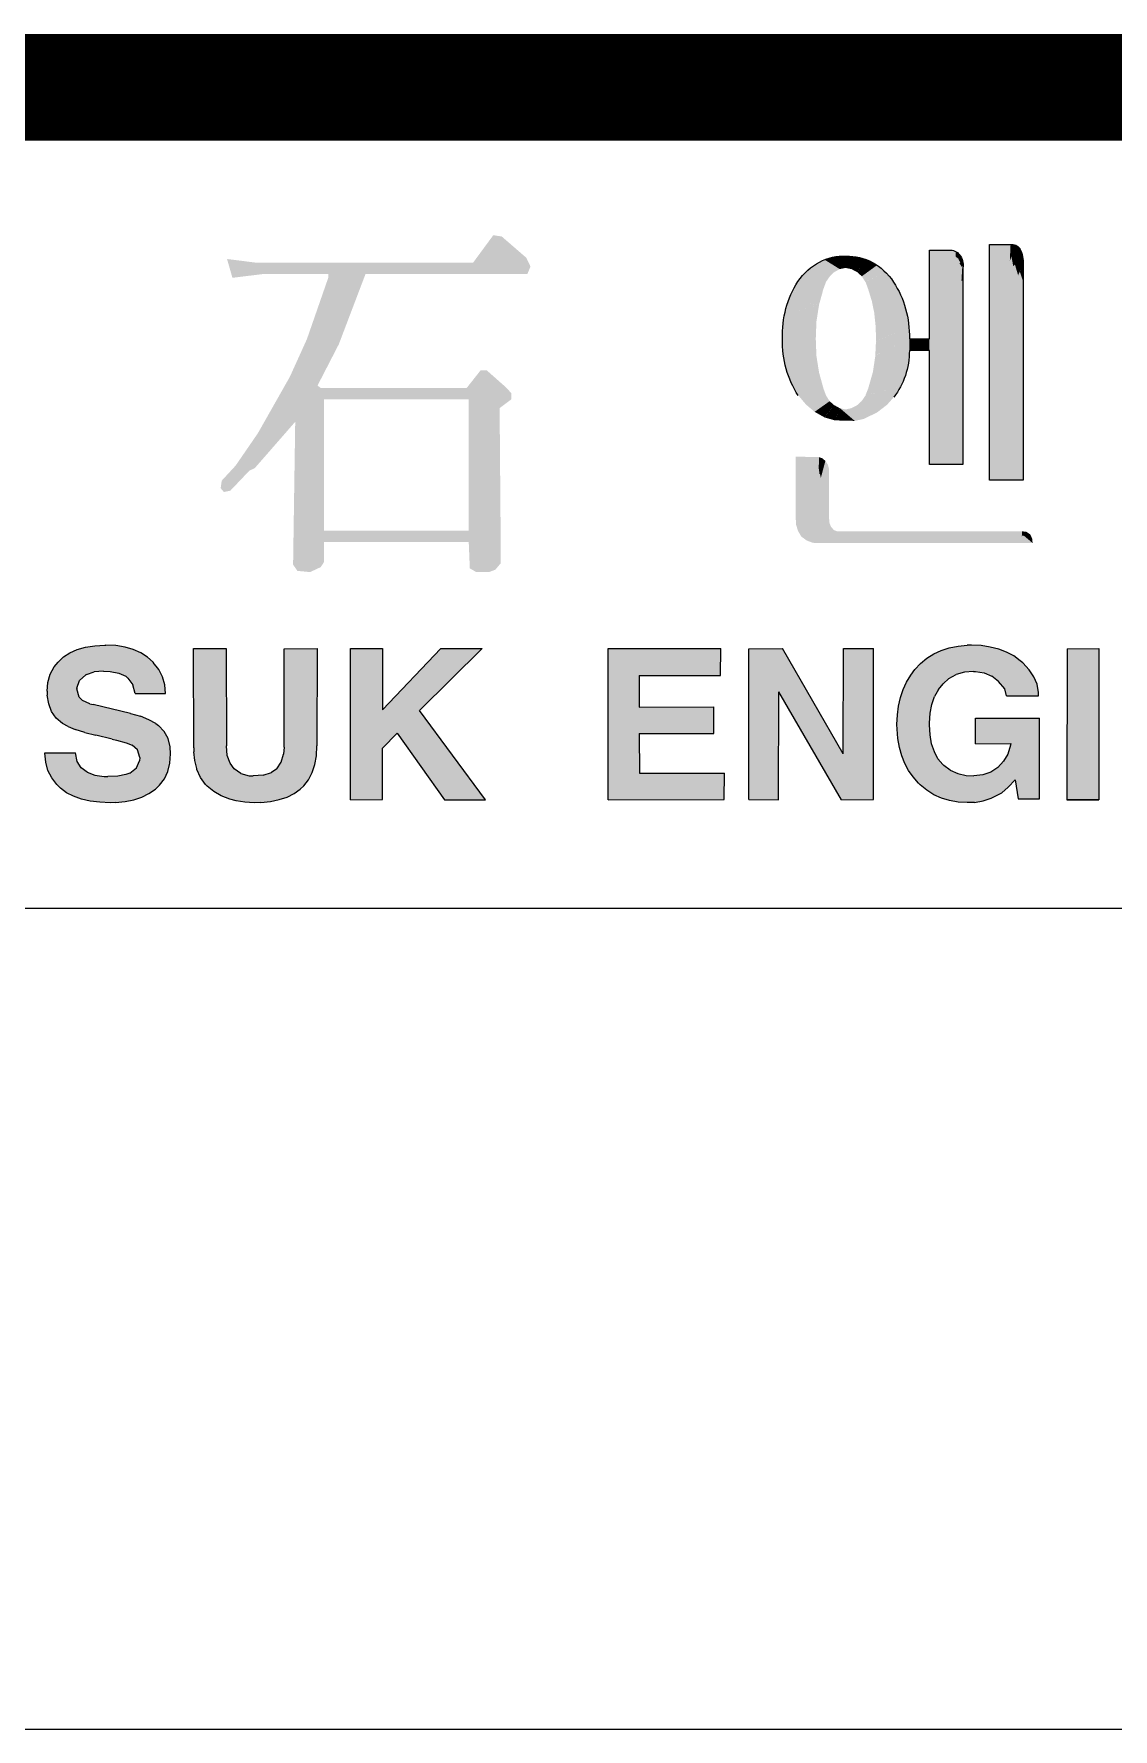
# Model space of a CAD drawing. Header units: millimetres. Extents: x 0 to 1079, y 0 to 594.
# Drawn here: x 237.43 to 250.58, y 40 to 60.65 of the extents above; entities that cross this region are included whole.
import ezdxf
from ezdxf.enums import TextEntityAlignment as Align

# ---------------------------------------------------------------- set-up
doc = ezdxf.new("R2010")
doc.units = ezdxf.units.MM
doc.layers.add('A-ANNO-TTLB', color=7, linetype='Continuous')
doc.styles.add('TTLB-BIG', font='Gulim.TTF', dxfattribs={"height": 3})
doc.styles.add('굴림체', font='GulimChe.TTF', dxfattribs={"height": 3})

# ---------------------------------------------------------------- blocks, each defined once
blk = doc.blocks.new('W')
at = {"layer": 'A-ANNO-TTLB'}
h = blk.add_hatch(color=256, dxfattribs=at)
h.paths.add_polyline_path([(234.683, 58.335), (234.695, 57.877), (233.619, 57.877), (233.308, 57.938), (233.256, 57.938), (233.256, 57.877), (233.334, 57.694), (233.593, 57.74), (234.695, 57.74), (234.695, 57.358), (233.84, 57.358), (233.528, 57.404), (233.606, 57.175), (233.788, 57.206), (234.695, 57.206), (234.695, 56.794), (233.334, 56.794), (233.01, 56.84), (233.075, 56.611), (233.451, 56.657), (234.553, 56.657), (235.655, 56.657), (236.783, 56.657), (236.809, 56.687), (236.796, 56.809), (236.472, 57.099), (236.394, 57.099), (236.187, 56.794), (235.072, 56.794), (235.072, 57.206), (236.316, 57.206), (236.381, 57.252), (236.381, 57.343), (236.044, 57.648), (235.992, 57.648), (235.785, 57.358), (235.072, 57.358), (235.072, 57.74), (236.537, 57.74), (236.563, 57.77), (236.563, 57.877), (236.226, 58.182), (236.148, 58.182), (235.94, 57.877), (235.072, 57.877), (235.072, 58.014), (235.201, 58.091), (235.227, 58.213), (235.136, 58.274)])
h.paths.add_polyline_path([(235.901, 56.504), (235.733, 56.26), (234.086, 56.26), (233.736, 56.489), (233.684, 56.489), (233.71, 56.321), (233.71, 55.192), (233.71, 54.063), (233.892, 54.018), (234.021, 54.048), (234.086, 54.124), (234.086, 55.208), (234.916, 55.208), (235.746, 55.208), (235.746, 54.582), (235.707, 54.536), (235.097, 54.582), (235.084, 54.445), (235.474, 54.323), (235.551, 54.185), (235.577, 54.048), (235.759, 54.063), (235.979, 54.201), (236.07, 54.323), (236.122, 54.491), (236.122, 56.016), (236.239, 56.077), (236.277, 56.123), (236.277, 56.184), (235.992, 56.474)])
h.paths.add_polyline_path([(234.086, 56.123), (234.086, 55.345), (234.734, 55.345), (234.734, 56.123)], flags=16)
h.paths.add_polyline_path([(235.084, 56.123), (235.084, 55.345), (235.746, 55.345), (235.746, 56.123)], flags=16)
h.paths.add_polyline_path([(243.029, 58.198), (242.782, 57.862), (241.68, 57.862), (240.565, 57.862), (240.15, 57.862), (239.787, 57.908), (239.852, 57.679), (240.228, 57.725), (241.019, 57.725), (241.019, 57.679), (240.759, 56.931), (240.552, 56.474), (240.163, 55.787), (239.891, 55.391), (239.722, 55.208), (239.709, 55.116), (239.748, 55.07), (239.826, 55.085), (240.059, 55.33), (240.124, 55.36), (240.617, 55.925), (240.591, 54.185), (240.643, 54.109), (240.798, 54.094), (240.928, 54.155), (240.967, 54.216), (240.967, 54.46), (241.849, 54.46), (242.73, 54.46), (242.743, 54.14), (242.821, 54.094), (242.977, 54.094), (243.055, 54.124), (243.119, 54.201), (243.119, 54.475), (243.106, 56.092), (243.249, 56.199), (243.249, 56.275), (243.158, 56.367), (242.951, 56.55), (242.873, 56.55), (242.704, 56.336), (241.823, 56.336), (240.928, 56.336), (240.889, 56.367), (241.148, 56.87), (241.473, 57.725), (242.458, 57.725), (243.444, 57.725), (243.482, 57.816), (243.431, 57.923), (243.132, 58.182)])
h.paths.add_polyline_path([(240.967, 56.199), (240.967, 54.597), (241.849, 54.597), (242.73, 54.597), (242.73, 56.199), (241.849, 56.199)], flags=16)
at = {"layer": 'A-ANNO-TTLB', "ltscale": 5}
h = blk.add_hatch(color=256, dxfattribs=at)
h.paths.add_polyline_path([(238.237, 51.29), (238.364, 51.285), (238.43, 51.288), (238.545, 51.298), (238.651, 51.32), (238.747, 51.354), (238.836, 51.397), (238.914, 51.451), (238.964, 51.498), (239.023, 51.575), (239.067, 51.666), (239.091, 51.767), (239.1, 51.879), (239.094, 51.967), (239.068, 52.067), (239.021, 52.154), (238.953, 52.225), (238.918, 52.249), (238.835, 52.295), (238.732, 52.337), (238.611, 52.37), (238.157, 52.481), (238.116, 52.49), (238.027, 52.53), (237.986, 52.572), (237.957, 52.676), (237.989, 52.774), (238.07, 52.845), (238.169, 52.878), (238.283, 52.888), (238.362, 52.885), (238.468, 52.863), (238.553, 52.825), (238.58, 52.802), (238.639, 52.721), (238.667, 52.614), (239.039, 52.615), (239.028, 52.719), (239, 52.817), (238.954, 52.909), (238.887, 52.993), (238.885, 52.995), (238.816, 53.058), (238.736, 53.11), (238.645, 53.151), (238.545, 53.18), (238.433, 53.198), (238.311, 53.203), (238.3, 53.203), (238.176, 53.196), (238.063, 53.18), (237.963, 53.15), (237.873, 53.111), (237.794, 53.06), (237.729, 52.998), (237.681, 52.94), (237.634, 52.849), (237.605, 52.75), (237.597, 52.642), (237.597, 52.596), (237.615, 52.488), (237.65, 52.394), (237.705, 52.315), (237.783, 52.248), (237.85, 52.212), (237.939, 52.176), (238.053, 52.141), (238.19, 52.107), (238.387, 52.06), (238.441, 52.047), (238.557, 52.013), (238.631, 51.985), (238.695, 51.93), (238.724, 51.835), (238.721, 51.795), (238.683, 51.708), (238.601, 51.646), (238.556, 51.63), (238.458, 51.61), (238.335, 51.603), (238.291, 51.605), (238.175, 51.621), (238.082, 51.655), (238.01, 51.71), (237.961, 51.787), (237.943, 51.893), (237.569, 51.892), (237.569, 51.888), (237.58, 51.779), (237.606, 51.679), (237.651, 51.588), (237.713, 51.506), (237.76, 51.46), (237.833, 51.407), (237.918, 51.363), (238.013, 51.329), (238.119, 51.305)])
h.paths.add_polyline_path([(239.624, 51.42), (239.717, 51.367), (239.819, 51.327), (239.899, 51.306), (240.005, 51.29), (240.117, 51.285), (240.197, 51.287), (240.315, 51.3), (240.423, 51.322), (240.517, 51.353), (240.603, 51.396), (240.678, 51.449), (240.722, 51.492), (240.779, 51.565), (240.825, 51.653), (240.857, 51.749), (240.876, 51.857), (240.882, 51.977), (240.883, 53.162), (240.482, 53.161), (240.483, 51.962), (240.476, 51.875), (240.446, 51.777), (240.393, 51.699), (240.326, 51.653), (240.228, 51.621), (240.106, 51.611), (240.056, 51.614), (239.956, 51.64), (239.872, 51.697), (239.824, 51.767), (239.788, 51.861), (239.778, 51.976), (239.777, 53.162), (239.38, 53.163), (239.381, 51.952), (239.381, 51.906), (239.394, 51.798), (239.42, 51.688), (239.463, 51.592), (239.523, 51.508), (239.544, 51.487)])
h.paths.add_polyline_path([(241.29, 51.321), (241.68, 51.322), (241.679, 51.948), (241.86, 52.131), (242.433, 51.321), (242.936, 51.321), (242.132, 52.41), (242.892, 53.162), (242.389, 53.162), (241.679, 52.415), (241.679, 53.163), (241.29, 53.162)])
h = blk.add_hatch(color=256, dxfattribs=at)
h.paths.add_polyline_path([(245.714, 52.129), (245.715, 52.451), (244.807, 52.45), (244.806, 52.835), (245.797, 52.835), (245.799, 53.163), (244.428, 53.162), (244.428, 51.321), (245.841, 51.322), (245.843, 51.646), (244.808, 51.646), (244.806, 52.128)])
h.paths.add_polyline_path([(246.14, 51.322), (246.503, 51.321), (246.506, 52.634), (247.268, 51.321), (247.657, 51.322), (247.657, 53.163), (247.295, 53.162), (247.289, 51.882), (246.552, 53.162), (246.14, 53.161)])
h.paths.add_polyline_path([(247.945, 52.238), (247.946, 52.18), (247.956, 52.065), (247.974, 51.959), (248.002, 51.857), (248.039, 51.764), (248.084, 51.676), (248.141, 51.598), (248.205, 51.523), (248.226, 51.502), (248.308, 51.437), (248.393, 51.382), (248.486, 51.34), (248.585, 51.31), (248.691, 51.291), (248.801, 51.286), (248.887, 51.289), (248.995, 51.307), (249.093, 51.339), (249.183, 51.384), (249.22, 51.407), (249.297, 51.473), (249.383, 51.564), (249.421, 51.333), (249.681, 51.333), (249.682, 52.315), (248.903, 52.315), (248.903, 52.004), (249.333, 52.005), (249.329, 51.984), (249.293, 51.878), (249.242, 51.789), (249.175, 51.715), (249.173, 51.715), (249.089, 51.657), (248.991, 51.623), (248.881, 51.611), (248.788, 51.616), (248.684, 51.64), (248.593, 51.68), (248.509, 51.743), (248.444, 51.82), (248.401, 51.904), (248.367, 52), (248.349, 52.11), (248.342, 52.233), (248.342, 52.254), (248.351, 52.374), (248.371, 52.482), (248.403, 52.577), (248.449, 52.662), (248.506, 52.734), (248.577, 52.798), (248.666, 52.847), (248.766, 52.876), (248.877, 52.885), (248.902, 52.885), (249.007, 52.867), (249.101, 52.825), (249.183, 52.76), (249.257, 52.67), (249.28, 52.585), (249.67, 52.586), (249.67, 52.629), (249.65, 52.727), (249.612, 52.819), (249.554, 52.905), (249.476, 52.988), (249.445, 53.014), (249.366, 53.072), (249.278, 53.119), (249.184, 53.155), (249.081, 53.181), (248.971, 53.198), (248.854, 53.203), (248.8, 53.202), (248.688, 53.192), (248.582, 53.17), (248.484, 53.138), (248.394, 53.097), (248.309, 53.045), (248.233, 52.98), (248.164, 52.907), (248.112, 52.839), (248.061, 52.754), (248.019, 52.663), (247.987, 52.566), (247.965, 52.462), (247.95, 52.354)])
h.paths.add_polyline_path([(250.404, 53.162), (250.016, 53.161), (250.015, 51.32), (250.404, 51.321)])
at = {"layer": 'A-ANNO-TTLB'}
for p, q in [((249.073, 58.086), (249.328, 58.086)), ((249.073, 55.213), (249.073, 58.086)), ((248.34, 58.016), (248.579, 58.016)), ((248.34, 56.937), (248.34, 58.016)), ((249.48, 57.841), (249.48, 55.213)), ((248.747, 57.801), (248.747, 55.405)), ((248.096, 56.937), (248.34, 56.937)), ((248.34, 56.794), (248.096, 56.794)), ((248.34, 55.405), (248.34, 56.794)), ((248.747, 55.405), (248.34, 55.405)), ((249.48, 55.213), (249.073, 55.213)), ((237.794, 53.06), (237.873, 53.111)), ((237.873, 53.111), (237.963, 53.15)), ((237.963, 53.15), (238.063, 53.18)), ((238.063, 53.18), (238.176, 53.196)), ((238.176, 53.196), (238.3, 53.203)), ((238.3, 53.203), (238.311, 53.203)), ((238.433, 53.198), (238.311, 53.203)), ((238.545, 53.18), (238.433, 53.198)), ((238.645, 53.151), (238.545, 53.18)), ((238.736, 53.11), (238.645, 53.151)), ((238.816, 53.058), (238.736, 53.11)), ((239.381, 51.952), (239.38, 53.163)), ((239.38, 53.163), (239.777, 53.162)), ((239.777, 53.162), (239.778, 51.976)), ((240.482, 53.161), (240.883, 53.162)), ((240.483, 51.962), (240.482, 53.161)), ((240.883, 53.162), (240.882, 51.977)), ((241.29, 53.162), (241.679, 53.163)), ((241.29, 51.321), (241.29, 53.162)), ((241.679, 53.163), (241.679, 52.415)), ((241.679, 52.415), (242.389, 53.162)), ((242.132, 52.41), (242.892, 53.162)), ((242.389, 53.162), (242.892, 53.162)), ((244.428, 53.162), (245.799, 53.163)), ((244.428, 51.321), (244.428, 53.162)), ((245.797, 52.835), (245.799, 53.163)), ((246.14, 53.161), (246.552, 53.162)), ((246.14, 51.322), (246.14, 53.161)), ((247.289, 51.882), (246.552, 53.162)), ((247.289, 51.882), (247.295, 53.162)), ((247.295, 53.162), (247.657, 53.163)), ((247.657, 51.322), (247.657, 53.163)), ((248.309, 53.045), (248.394, 53.097)), ((248.394, 53.097), (248.484, 53.138)), ((248.484, 53.138), (248.582, 53.17)), ((248.582, 53.17), (248.688, 53.192)), ((248.688, 53.192), (248.8, 53.202)), ((248.854, 53.203), (248.8, 53.202)), ((248.971, 53.198), (248.854, 53.203)), ((249.081, 53.181), (248.971, 53.198)), ((249.184, 53.155), (249.081, 53.181)), ((249.278, 53.119), (249.184, 53.155)), ((249.366, 53.072), (249.278, 53.119)), ((249.445, 53.014), (249.366, 53.072)), ((250.016, 53.161), (250.015, 51.32)), ((250.016, 53.161), (250.404, 53.162)), ((250.404, 53.162), (250.404, 51.321)), ((237.634, 52.849), (237.681, 52.94)), ((237.681, 52.94), (237.729, 52.998)), ((237.729, 52.998), (237.794, 53.06)), ((238.075, 52.846), (238.169, 52.878)), ((238.283, 52.888), (238.169, 52.878)), ((238.283, 52.888), (238.362, 52.885)), ((238.362, 52.885), (238.468, 52.863)), ((238.885, 52.995), (238.816, 53.058)), ((238.885, 52.995), (238.887, 52.993)), ((238.954, 52.909), (238.887, 52.993)), ((239, 52.817), (238.954, 52.909)), ((248.112, 52.839), (248.164, 52.907)), ((248.164, 52.907), (248.233, 52.98)), ((248.233, 52.98), (248.309, 53.045)), ((248.766, 52.876), (248.666, 52.847)), ((248.877, 52.885), (248.766, 52.876)), ((248.877, 52.885), (248.902, 52.885)), ((248.902, 52.885), (249.007, 52.867)), ((249.007, 52.867), (249.101, 52.825)), ((249.476, 52.988), (249.445, 53.014)), ((249.554, 52.905), (249.476, 52.988)), ((249.612, 52.819), (249.554, 52.905)), ((237.597, 52.642), (237.605, 52.75)), ((237.605, 52.75), (237.634, 52.849)), ((237.959, 52.682), (237.989, 52.774)), ((237.959, 52.682), (237.959, 52.67)), ((237.986, 52.572), (237.959, 52.67)), ((238.067, 52.842), (237.989, 52.774)), ((238.075, 52.846), (238.067, 52.842)), ((238.468, 52.863), (238.553, 52.825)), ((238.58, 52.802), (238.553, 52.825)), ((238.58, 52.802), (238.639, 52.721)), ((238.667, 52.614), (238.639, 52.721)), ((239.028, 52.719), (239, 52.817)), ((239.039, 52.615), (239.028, 52.719)), ((244.806, 52.835), (245.797, 52.835)), ((244.806, 52.835), (244.807, 52.45)), ((247.987, 52.566), (248.019, 52.663)), ((248.019, 52.663), (248.061, 52.754)), ((248.061, 52.754), (248.112, 52.839)), ((248.449, 52.662), (248.403, 52.577)), ((248.449, 52.662), (248.506, 52.734)), ((248.506, 52.734), (248.577, 52.798)), ((248.577, 52.798), (248.666, 52.847)), ((249.183, 52.76), (249.101, 52.825)), ((249.257, 52.67), (249.183, 52.76)), ((249.28, 52.585), (249.257, 52.67)), ((249.65, 52.727), (249.612, 52.819)), ((249.67, 52.629), (249.65, 52.727)), ((237.597, 52.642), (237.597, 52.596)), ((237.615, 52.488), (237.597, 52.596)), ((237.65, 52.394), (237.615, 52.488)), ((237.986, 52.572), (238.027, 52.53)), ((238.116, 52.49), (238.027, 52.53)), ((238.116, 52.49), (238.157, 52.481)), ((238.611, 52.37), (238.157, 52.481)), ((238.667, 52.614), (239.039, 52.615)), ((246.503, 51.321), (246.506, 52.634)), ((247.268, 51.321), (246.506, 52.634)), ((247.95, 52.354), (247.965, 52.462)), ((247.965, 52.462), (247.987, 52.566)), ((248.351, 52.374), (248.371, 52.482)), ((248.371, 52.482), (248.403, 52.577)), ((249.28, 52.585), (249.67, 52.586)), ((249.67, 52.586), (249.67, 52.629)), ((237.705, 52.315), (237.65, 52.394)), ((237.781, 52.25), (237.705, 52.315)), ((237.781, 52.25), (237.783, 52.249)), ((237.85, 52.212), (237.783, 52.249)), ((238.611, 52.37), (238.732, 52.337)), ((238.835, 52.295), (238.732, 52.337)), ((238.918, 52.249), (238.835, 52.295)), ((238.918, 52.249), (238.953, 52.225)), ((241.679, 52.415), (241.679, 52.415)), ((242.936, 51.321), (242.132, 52.41)), ((244.807, 52.45), (245.715, 52.451)), ((245.714, 52.129), (245.715, 52.451)), ((247.945, 52.238), (247.95, 52.354)), ((248.342, 52.254), (248.351, 52.374)), ((248.342, 52.233), (248.342, 52.254)), ((248.903, 52.004), (248.903, 52.315)), ((248.903, 52.315), (249.682, 52.315)), ((249.681, 51.333), (249.682, 52.315)), ((237.85, 52.212), (237.939, 52.176)), ((238.053, 52.141), (237.939, 52.176)), ((238.053, 52.141), (238.19, 52.107)), ((238.387, 52.06), (238.19, 52.107)), ((238.387, 52.06), (238.441, 52.047)), ((238.441, 52.047), (238.557, 52.013)), ((239.021, 52.154), (238.953, 52.225)), ((239.068, 52.067), (239.021, 52.154)), ((239.094, 51.967), (239.068, 52.067)), ((241.86, 52.131), (241.679, 51.948)), ((241.86, 52.131), (242.433, 51.321)), ((244.806, 52.128), (245.714, 52.129)), ((244.806, 52.128), (244.808, 51.646)), ((247.946, 52.18), (247.945, 52.238)), ((247.956, 52.065), (247.946, 52.18)), ((247.974, 51.959), (247.956, 52.065)), ((248.349, 52.11), (248.342, 52.233)), ((248.367, 52), (248.349, 52.11)), ((237.569, 51.892), (237.943, 51.893)), ((237.569, 51.888), (237.569, 51.892)), ((237.58, 51.779), (237.569, 51.888)), ((237.961, 51.787), (237.943, 51.893)), ((238.557, 52.013), (238.631, 51.985)), ((238.695, 51.93), (238.631, 51.985)), ((238.724, 51.835), (238.695, 51.93)), ((238.724, 51.835), (238.721, 51.795)), ((239.091, 51.767), (239.1, 51.879)), ((239.1, 51.879), (239.094, 51.967)), ((239.381, 51.952), (239.381, 51.906)), ((239.394, 51.798), (239.381, 51.906)), ((239.788, 51.861), (239.778, 51.976)), ((239.824, 51.767), (239.788, 51.861)), ((240.446, 51.777), (240.476, 51.875)), ((240.483, 51.962), (240.476, 51.875)), ((240.857, 51.749), (240.876, 51.857)), ((240.876, 51.857), (240.882, 51.977)), ((241.68, 51.322), (241.679, 51.948)), ((247.289, 51.882), (247.289, 51.882)), ((248.002, 51.857), (247.974, 51.959)), ((248.039, 51.764), (248.002, 51.857)), ((248.401, 51.904), (248.367, 52)), ((248.444, 51.82), (248.401, 51.904)), ((248.903, 52.004), (249.333, 52.005)), ((249.293, 51.878), (249.242, 51.789)), ((249.329, 51.984), (249.293, 51.878)), ((249.333, 52.005), (249.329, 51.984)), ((237.606, 51.679), (237.58, 51.779)), ((237.651, 51.588), (237.606, 51.679)), ((238.01, 51.71), (237.961, 51.787)), ((238.082, 51.655), (238.01, 51.71)), ((238.082, 51.655), (238.175, 51.621)), ((238.556, 51.63), (238.458, 51.61)), ((238.601, 51.646), (238.556, 51.63)), ((238.601, 51.646), (238.683, 51.708)), ((238.683, 51.708), (238.721, 51.795)), ((239.023, 51.575), (239.067, 51.666)), ((239.067, 51.666), (239.091, 51.767)), ((239.418, 51.7), (239.394, 51.798)), ((239.42, 51.69), (239.418, 51.7)), ((239.463, 51.592), (239.42, 51.69)), ((239.872, 51.697), (239.824, 51.767)), ((239.956, 51.64), (239.872, 51.697)), ((239.956, 51.64), (240.056, 51.614)), ((240.228, 51.621), (240.326, 51.653)), ((240.393, 51.699), (240.326, 51.653)), ((240.393, 51.699), (240.446, 51.777)), ((240.779, 51.565), (240.825, 51.653)), ((240.825, 51.653), (240.857, 51.749)), ((244.808, 51.646), (245.843, 51.646)), ((245.841, 51.322), (245.843, 51.646)), ((248.084, 51.676), (248.039, 51.764)), ((248.141, 51.598), (248.084, 51.676)), ((248.502, 51.751), (248.444, 51.82)), ((248.502, 51.751), (248.514, 51.739)), ((248.593, 51.68), (248.514, 51.739)), ((248.593, 51.68), (248.684, 51.64)), ((248.684, 51.64), (248.788, 51.616)), ((249.089, 51.657), (248.991, 51.623)), ((249.173, 51.715), (249.089, 51.657)), ((249.175, 51.715), (249.173, 51.715)), ((249.242, 51.789), (249.175, 51.715)), ((237.713, 51.506), (237.651, 51.588)), ((237.76, 51.46), (237.713, 51.506)), ((237.833, 51.407), (237.76, 51.46)), ((238.175, 51.621), (238.291, 51.605)), ((238.291, 51.605), (238.335, 51.603)), ((238.458, 51.61), (238.335, 51.603)), ((238.335, 51.603), (238.335, 51.603)), ((238.836, 51.397), (238.914, 51.451)), ((238.914, 51.451), (238.964, 51.498)), ((238.964, 51.498), (239.023, 51.575)), ((239.523, 51.508), (239.463, 51.592)), ((239.523, 51.508), (239.544, 51.487)), ((239.624, 51.42), (239.544, 51.487)), ((239.717, 51.367), (239.624, 51.42)), ((240.056, 51.614), (240.106, 51.611)), ((240.228, 51.621), (240.106, 51.611)), ((240.106, 51.611), (240.106, 51.611)), ((240.603, 51.396), (240.678, 51.449)), ((240.722, 51.492), (240.678, 51.449)), ((240.722, 51.492), (240.779, 51.565)), ((248.205, 51.523), (248.141, 51.598)), ((248.205, 51.523), (248.226, 51.502)), ((248.308, 51.437), (248.226, 51.502)), ((248.393, 51.382), (248.308, 51.437)), ((248.788, 51.616), (248.881, 51.611)), ((248.991, 51.623), (248.881, 51.611)), ((248.881, 51.611), (248.881, 51.611)), ((249.22, 51.407), (249.297, 51.473)), ((249.297, 51.473), (249.383, 51.564)), ((249.383, 51.564), (249.421, 51.333)), ((237.918, 51.363), (237.833, 51.407)), ((238.013, 51.329), (237.918, 51.363)), ((238.119, 51.305), (238.013, 51.329)), ((238.237, 51.29), (238.119, 51.305)), ((238.364, 51.285), (238.237, 51.29)), ((238.43, 51.288), (238.364, 51.285)), ((238.43, 51.288), (238.545, 51.298)), ((238.545, 51.298), (238.651, 51.32)), ((238.651, 51.32), (238.747, 51.354)), ((238.747, 51.354), (238.836, 51.397)), ((239.819, 51.327), (239.717, 51.367)), ((239.899, 51.306), (239.819, 51.327)), ((240.005, 51.29), (239.899, 51.306)), ((240.117, 51.285), (240.005, 51.29)), ((240.197, 51.287), (240.117, 51.285)), ((240.197, 51.287), (240.315, 51.3)), ((240.315, 51.3), (240.423, 51.322)), ((240.423, 51.322), (240.517, 51.353)), ((240.517, 51.353), (240.603, 51.396)), ((241.29, 51.321), (241.68, 51.322)), ((242.433, 51.321), (242.936, 51.321)), ((244.428, 51.321), (245.841, 51.322)), ((246.14, 51.322), (246.503, 51.321)), ((247.268, 51.321), (247.657, 51.322)), ((248.486, 51.34), (248.393, 51.382)), ((248.585, 51.31), (248.486, 51.34)), ((248.691, 51.291), (248.585, 51.31)), ((248.801, 51.286), (248.691, 51.291)), ((248.887, 51.289), (248.801, 51.286)), ((248.887, 51.289), (248.995, 51.307)), ((248.995, 51.307), (249.093, 51.339)), ((249.093, 51.339), (249.183, 51.384)), ((249.183, 51.384), (249.22, 51.407)), ((249.421, 51.333), (249.681, 51.333)), ((250.015, 51.32), (250.404, 51.321)), ((250.015, 51.32), (250.404, 51.321)), ((250.404, 51.321), (250.015, 51.32)), ((250.404, 51.321), (250.404, 51.321)), ((190, 50), (350, 50)), ((190, 40), (350, 40))]:
    blk.add_line(p, q, dxfattribs=at)
at = {"layer": 'A-ANNO-TTLB', "const_width": 1.3}
blk.add_lwpolyline([(40, 60), (821.297, 60)], dxfattribs=at)
at = {"layer": 'A-ANNO-TTLB', "extrusion": (0, 0, -1)}
for centre, major_axis, start_param, end_param in [((249.339, 57.925), (0, 0.162), -0.079082, 0.860018), ((249.205, 57.867), (0, 0.324), 1.041209, 1.650533), ((247.293, 57.105), (0, 0.839), -0.890797, 0.044909), ((247.352, 57.12), (0, 0.823), -0.039062, 0.907499), ((248.594, 57.834), (0, 0.183), -0.097394, 1.751626), ((247.463, 56.977), (0, 1.075), 4.673665, 5.368104), ((247.178, 56.964), (0, 1.08), 0.910536, 1.596028), ((247.455, 56.905), (0, 1.066), 4.046404, 4.740095), ((247.382, 56.795), (0, 0.84), 1.572312, 2.316645)]:
    blk.add_ellipse(centre, major_axis=major_axis, ratio=0.85, start_param=start_param, end_param=end_param, dxfattribs=at)
at = {"layer": 'A-ANNO-TTLB'}
for points in [[(249.073, 58.086), (249.328, 58.086), (249.071, 57.648), (249.478, 57.644)], [(249.328, 58.086), (249.391, 58.073), (249.319, 57.884)], [(249.443, 58.031), (249.475, 57.94), (249.332, 57.974), (249.361, 57.821)], [(249.391, 58.073), (249.391, 58.073), (249.345, 57.979), (249.365, 57.955)], [(249.365, 57.955), (249.365, 57.955), (249.391, 58.073)], [(249.391, 58.073), (249.443, 58.031), (249.365, 57.955)], [(246.943, 57.835), (246.841, 57.75), (247.186, 57.753), (247.126, 57.697)], [(246.943, 57.835), (247.063, 57.899), (247.182, 57.749), (247.248, 57.785)], [(247.195, 57.935), (247.063, 57.899), (247.248, 57.785)], [(247.195, 57.935), (247.325, 57.943), (247.248, 57.785), (247.319, 57.799)], [(247.325, 57.943), (247.458, 57.933), (247.319, 57.799), (247.39, 57.785)], [(247.458, 57.933), (247.584, 57.898), (247.39, 57.785), (247.459, 57.748)], [(247.584, 57.898), (247.703, 57.833), (247.46, 57.749), (247.516, 57.697)], [(247.703, 57.832), (247.807, 57.742), (247.516, 57.697), (247.56, 57.629)], [(248.34, 58.016), (248.579, 58.016), (248.34, 55.405), (248.747, 55.405)], [(248.579, 58.016), (248.663, 58.002), (248.747, 55.405), (248.741, 57.844)], [(248.663, 58.002), (248.708, 57.959), (248.658, 57.938), (248.706, 57.901)], [(248.708, 57.959), (248.735, 57.911), (248.696, 57.898), (248.733, 57.843)], [(248.735, 57.911), (248.749, 57.857), (248.707, 57.853), (248.735, 57.811)], [(248.741, 57.83), (248.749, 57.857), (248.73, 57.645), (248.747, 57.642)], [(249.474, 57.939), (249.48, 57.841), (249.368, 57.885), (249.42, 57.709)], [(249.48, 57.841), (249.441, 57.755), (249.478, 57.644)], [(246.738, 57.632), (247.081, 57.629), (246.672, 57.512), (247.038, 57.513)], [(246.841, 57.75), (247.128, 57.697), (246.738, 57.632), (247.08, 57.629)], [(247.807, 57.742), (247.903, 57.627), (247.562, 57.629), (247.595, 57.538)], [(247.595, 57.538), (247.903, 57.627), (247.64, 57.39), (247.988, 57.468)], [(248.741, 57.643), (248.747, 57.642), (248.735, 57.37), (248.747, 57.362)], [(249.071, 57.648), (249.478, 57.644), (249.073, 55.213), (249.48, 55.213)], [(246.672, 57.512), (247.041, 57.513), (246.619, 57.389), (246.996, 57.351)], [(247.64, 57.39), (247.988, 57.468), (247.668, 57.252), (248.028, 57.37)], [(246.576, 57.234), (246.996, 57.351), (246.554, 57.088), (246.964, 57.146)], [(246.619, 57.389), (246.576, 57.234), (246.995, 57.351)], [(247.668, 57.252), (248.028, 57.37), (247.687, 57.069), (248.068, 57.223)], [(247.687, 57.07), (248.068, 57.223), (247.688, 56.906), (248.09, 57.084)], [(248.742, 57.365), (248.747, 57.362), (248.737, 57.104), (248.747, 57.1)], [(246.554, 57.088), (246.964, 57.146), (246.553, 57.043), (246.956, 56.937)], [(246.553, 57.043), (246.555, 56.794), (246.956, 56.937)], [(247.689, 56.906), (248.09, 57.084), (247.681, 56.734), (248.096, 56.937)], [(248.743, 57.102), (248.747, 57.1), (248.739, 56.823), (248.747, 56.822)], [(246.555, 56.794), (246.575, 56.65), (246.956, 56.937)], [(246.575, 56.65), (246.956, 56.937), (246.617, 56.502), (246.964, 56.727)], [(247.651, 56.528), (248.096, 56.794), (247.593, 56.326), (248.083, 56.638)], [(247.682, 56.734), (248.096, 56.937), (247.651, 56.528), (248.096, 56.794)], [(248.096, 56.937), (248.34, 56.937), (248.096, 56.794), (248.34, 56.794)], [(248.743, 56.822), (248.747, 56.822), (248.741, 56.683), (248.748, 56.68)], [(246.617, 56.502), (246.964, 56.727), (246.672, 56.369), (246.996, 56.525)], [(247.651, 56.528), (248.083, 56.638), (247.593, 56.326), (248.045, 56.489)], [(248.736, 56.686), (248.747, 56.68), (248.736, 56.536), (248.747, 55.405)], [(246.67, 56.368), (246.996, 56.525), (246.743, 56.247), (247.051, 56.326)], [(247.593, 56.326), (248.045, 56.489), (247.561, 56.247), (247.986, 56.35)], [(246.743, 56.247), (247.051, 56.326), (246.837, 56.135), (247.081, 56.246)], [(246.837, 56.135), (247.08, 56.247), (246.942, 56.046), (247.125, 56.176)], [(247.125, 56.176), (247.18, 56.127), (246.942, 56.046), (247.062, 55.979)], [(247.516, 56.179), (247.895, 56.212), (247.456, 56.124), (247.824, 56.132)], [(247.563, 56.247), (247.986, 56.35), (247.516, 56.179), (247.895, 56.212)], [(246.942, 56.046), (247.062, 55.979), (247.062, 55.979)], [(247.181, 56.128), (247.249, 56.09), (247.062, 55.978), (247.189, 55.942)], [(247.25, 56.091), (247.189, 55.942), (247.431, 55.936)], [(247.25, 56.091), (247.319, 56.075), (247.431, 55.936), (247.538, 55.959)], [(247.395, 56.092), (247.7, 56.037), (247.319, 56.075), (247.538, 55.959)], [(247.457, 56.124), (247.824, 56.132), (247.391, 56.092), (247.7, 56.037)], [(246.712, 55.501), (246.996, 55.494), (246.712, 54.747), (247.119, 54.736)], [(247.073, 55.449), (247.104, 55.401), (246.973, 55.291), (247.039, 55.141)], [(246.996, 55.494), (247.036, 55.48), (246.992, 55.36), (247.003, 55.276)], [(247.036, 55.48), (247.073, 55.449), (246.992, 55.36), (247.018, 55.242)], [(247.104, 55.401), (247.118, 55.348), (247.022, 55.166), (247.024, 55.141)], [(247.118, 55.348), (247.036, 55.175), (247.119, 54.736)], [(246.712, 54.747), (247.119, 54.736), (246.717, 54.669), (247.124, 54.686)], [(246.717, 54.669), (247.124, 54.686), (246.74, 54.594), (247.144, 54.642)], [(246.74, 54.594), (246.78, 54.527), (247.143, 54.643)], [(247.074, 54.636), (247.143, 54.643), (246.78, 54.527), (247.172, 54.612)], [(246.78, 54.527), (246.845, 54.479), (247.144, 54.642), (247.179, 54.604)], [(247.179, 54.604), (247.22, 54.59), (246.845, 54.479), (246.92, 54.451)], [(246.92, 54.451), (247.22, 54.59), (246.992, 54.447), (247.262, 54.591)], [(247.262, 54.591), (249.468, 54.591), (246.992, 54.447), (249.597, 54.447)], [(247.143, 54.643), (247.143, 54.643), (247.143, 54.643)], [(249.52, 54.585), (249.568, 54.553), (249.462, 54.533), (249.462, 54.531)], [(249.462, 54.533), (249.462, 54.531), (249.462, 54.531)], [(249.468, 54.591), (249.52, 54.585), (249.466, 54.547), (249.506, 54.531)], [(249.568, 54.553), (249.591, 54.502), (249.491, 54.537), (249.597, 54.447)]]:
    blk.add_solid(points, dxfattribs=at)
at = {"layer": 'A-ANNO-TTLB', "style": '굴림체'}
blk.add_attdef('도면번호', text='', height=5, rotation=180, dxfattribs=at).set_placement((89.787, 569.416), align=Align.CENTER)
for tag, p in [('관련참조도면', (789.017, 63.683)), ('도면명칭', (770.985, 51.488)), ('시공공구', (666.048, 51.244)), ('축척', (666.077, 38.384)), ('도면번호', (770.999, 38.448)), ('CAD파일명', (771.642, 25.604)), ('페이지', (666.762, 25.371))]:
    blk.add_attdef(tag, text='', height=3, dxfattribs=at).set_placement(p, align=Align.CENTER)
at = {"layer": 'A-ANNO-TTLB', "style": '굴림체', "flags": 8}
for tag, p in [('개정4-번호', (364.545, 55.733)), ('개정4-개정사유', (464.615, 55.496)), ('개정3-번호', (364.545, 48.364)), ('개정3-개정사유', (464.615, 48.117)), ('개정2-번호', (364.545, 40.364)), ('개정2-개정사유', (464.615, 40.117)), ('개정1-번호', (364.545, 32.364)), ('개정1-개정사유', (464.615, 32.117))]:
    blk.add_attdef(tag, text='', height=3, dxfattribs=at).set_placement(p, align=Align.MIDDLE)
at = {"layer": 'A-ANNO-TTLB'}
for tag, style, flags, p in [('개정4-날짜', '굴림체', 8, (385.084, 55.701)), ('개정4-작성자', '굴림체', 8, (522.808, 55.455)), ('개정4-검토자', '굴림체', 8, (552.576, 55.335)), ('개정4-확인자', '굴림체', 8, (583.194, 55.206)), ('설계회사', 'TTLB-BIG', 1, (214.366, 54.924)), ('개정3-날짜', '굴림체', 8, (385.084, 48.446)), ('개정3-작성자', '굴림체', 8, (522.808, 47.938)), ('개정3-검토자', '굴림체', 8, (552.576, 47.942)), ('개정3-확인자', '굴림체', 8, (583.194, 47.938)), ('개정2-날짜', '굴림체', 8, (385.084, 40.446)), ('개정2-작성자', '굴림체', 8, (522.808, 39.938)), ('개정2-검토자', '굴림체', 8, (552.576, 39.942)), ('개정2-확인자', '굴림체', 8, (583.194, 39.938)), ('개정1-날짜', '굴림체', 8, (385.084, 32.446)), ('개정1-작성자', '굴림체', 8, (522.808, 31.938)), ('개정1-검토자', '굴림체', 8, (552.576, 31.942)), ('개정1-확인자', '굴림체', 8, (583.194, 31.938))]:
    blk.add_attdef(tag, text='', height=3, dxfattribs=dict(at, style=style, flags=flags)).set_placement(p, align=Align.MIDDLE_LEFT)
at = {"layer": 'A-ANNO-TTLB', "style": '굴림체'}
for tag, p in [('설계회사', (214.366, 54.924)), ('설계감리', (214.366, 45.162)), ('시공회사', (214.366, 35.039)), ('설계건명', (76.102, 34.873)), ('시공감리', (214.366, 25.277)), ('시공건명', (76.102, 25.057))]:
    blk.add_attdef(tag, text='', height=3, dxfattribs=at).set_placement(p, align=Align.MIDDLE_LEFT)

msp = doc.modelspace()

# ---------------------------------------------------------------- block references
msp.add_blockref('W', (0, 0))

doc.saveas('drawing.dxf')
